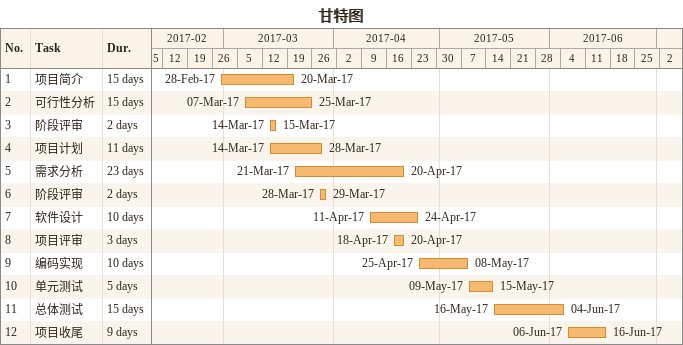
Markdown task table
甘特图

| ID | Task | Duration | Start | Finish |
|---|---|---|---|---|
| 1 | 项目简介 | 15d | 2017-02-28 | 2017-03-20 |
| 2 | 可行性分析 | 15d | 2017-03-07 | 2017-03-25 |
| 3 | 阶段评审 | 2d | 2017-03-14 | 2017-03-15 |
| 4 | 项目计划 | 11d | 2017-03-14 | 2017-03-28 |
| 5 | 需求分析 | 23d | 2017-03-21 | 2017-04-20 |
| 6 | 阶段评审 | 2d | 2017-03-28 | 2017-03-29 |
| 7 | 软件设计 | 10d | 2017-04-11 | 2017-04-24 |
| 8 | 项目评审 | 3d | 2017-04-18 | 2017-04-20 |
| 9 | 编码实现 | 10d | 2017-04-25 | 2017-05-08 |
| 10 | 单元测试 | 5d | 2017-05-09 | 2017-05-15 |
| 11 | 总体测试 | 15d | 2017-05-16 | 2017-06-04 |
| 12 | 项目收尾 | 9d | 2017-06-06 | 2017-06-16 |
